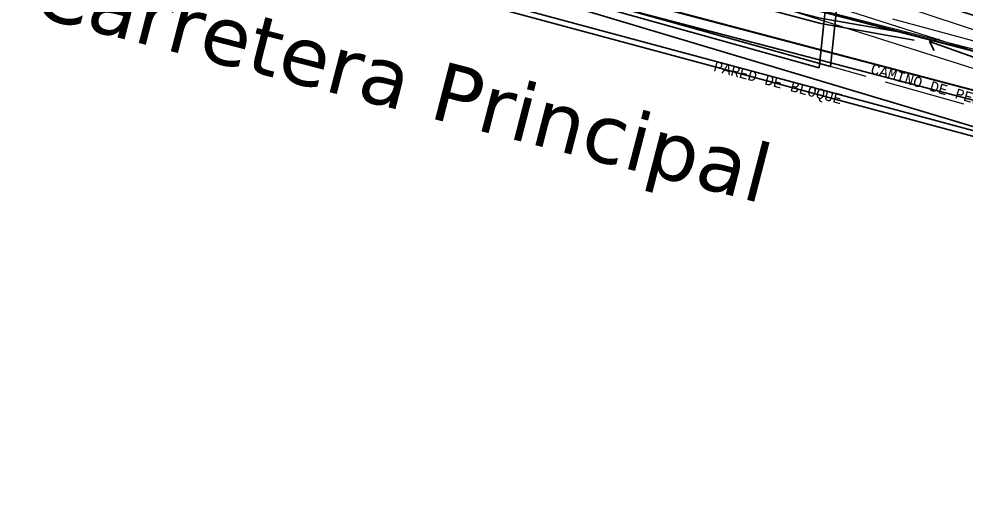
# Model space of a CAD drawing. Header units: metres. Extents: x 2 to 659295185, y -28 to 1124222152.
# Drawn here: x 654752.2 to 654892, y 1123070.3 to 1123140 of the extents above; entities that cross this region are included whole.
import ezdxf
from ezdxf.enums import TextEntityAlignment as Align

# ---------------------------------------------------------------- set-up
doc = ezdxf.new("R2010")
doc.units = ezdxf.units.M
doc.header["$MEASUREMENT"] = 0
doc.linetypes.add('ACAD_ISO02W100', pattern=[15, 12, -3])
doc.layers.get('0').update_dxf_attribs({"linetype": 'CONTINUOUS'})
doc.layers.add('acera', color=32, linetype='CONTINUOUS', lineweight=20)
doc.layers.add('LIMITE 2017 IGVSB', color=7, linetype='CONTINUOUS', lineweight=120)
for name, color, linetype in [('Canal de Riego', 5, 'CONTINUOUS'), ('CURVAS', 2, 'CONTINUOUS'), ('MANZANA', 30, 'CONTINUOUS'), ('texto', 255, 'CONTINUOUS'), ('VIA_ACCESO', 7, 'ACAD_ISO02W100'), ('Vialidad', 1, 'CONTINUOUS'), ('ÁREAS', 7, 'CONTINUOUS')]:
    doc.layers.add(name, color=color, linetype=linetype)
doc.styles.add('MONOTXT4', font='monotxt4.shx')
doc.styles.get("Standard").update_dxf_attribs({"font": 'tahoma.ttf'})
doc.dimstyles.new('ISO-25', dxfattribs={"dimtxt": 2.5, "dimasz": 2.5, "dimexe": 1.25, "dimexo": 0.625, "dimtad": 1, "dimtxsty": 'Standard', "dimcen": 2.5, "dimadec": 0, "dimazin": 0, "dimtfac": 1, "dimtmove": 0, "dimatfit": 3, "dimfxl": 1, "dimarcsym": 0})

# ---------------------------------------------------------------- blocks, each defined once
blk = doc.blocks.new('*D2459')
at = {"layer": 'LIMITE 2017 IGVSB', "color": 0, "lineweight": -2, "transparency": 16777216}
for p, q in [((654864.55, 1123147.5), (654865.63, 1123150.8)), ((654867.62, 1123148.83), (654941.03, 1123124.93)), ((655015, 1123100.85), (654947.08, 1123122.96)), ((655016.69, 1123097.97), (655017.76, 1123101.26))]:
    blk.add_line(p, q, dxfattribs=at)
at = {"layer": 'LIMITE 2017 IGVSB', "color": 0, "lineweight": 0, "transparency": 16777216}
for points in [[(654867.74, 1123149.23), (654867.49, 1123148.44), (654865.24, 1123149.61)], [(655015.13, 1123101.25), (655014.87, 1123100.45), (655017.38, 1123100.08)]]:
    blk.add_solid(points, dxfattribs=at)
at = {"layer": 'LIMITE 2017 IGVSB', "color": 0, "lineweight": 0, "transparency": 16777216, "insert": (654944.05, 1123123.94), "char_height": 2.5, "attachment_point": 5, "rotation": 341.9662}
blk.add_mtext('160', dxfattribs=at)

msp = doc.modelspace()

# ---------------------------------------------------------------- linework, layer by layer
for p, q in [((654886.5783, 1123136.6748), (654888, 1123137.0164)), ((654893.7554, 1123134.1556), (654886.5783, 1123136.6748)), ((654886.5783, 1123136.6748), (654887.2806, 1123135.3744))]:
    msp.add_line(p, q)
at = {"lineweight": 30}
msp.add_lwpolyline([(654948.3512, 1123120.8818), (654737.653, 1123175.6708), (654613.3796, 1123207.9862), (654535.2993, 1123231.8219), (654565.2977, 1123318.8224), (654606.2977, 1123418.8224), (654522.2977, 1123456.8224), (654623.2977, 1123646.8224), (654713.6038, 1123837.3245)], dxfattribs=at)
msp.add_lwpolyline([(654948.3512, 1123120.8818), (654737.653, 1123175.6708), (654613.3796, 1123207.9862), (654535.2993, 1123231.8219), (654565.2977, 1123318.8224), (654606.2977, 1123418.8224), (654522.2977, 1123456.8224), (654623.2977, 1123646.8224), (654713.6038, 1123837.3245)], dxfattribs=at)
msp.add_lwpolyline([(654948.3512, 1123120.8818), (654737.653, 1123175.6708), (654613.3796, 1123207.9862), (654535.2993, 1123231.8219), (654565.2977, 1123318.8224), (654606.2977, 1123418.8224), (654522.2977, 1123456.8224), (654623.2977, 1123646.8224), (654713.6038, 1123837.3245)], dxfattribs=at)
at = {"layer": 'acera', "flags": 128}
msp.add_lwpolyline([(654917.5265, 1123130.1414), (654881.1783, 1123140.0168)], dxfattribs=at)
at = {"layer": 'Canal de Riego'}
for points in [[(654506.8517, 1123236.1594), (654544.5127, 1123225.9184), (654551.0207, 1123224.3754), (654551.6351, 1123224.2107), (654673.1231, 1123191.059), (654870.4433, 1123140.1448), (654883.4832, 1123137.8806)], [(654884.3205, 1123136.8988), (654870.5383, 1123139.3494), (654674.8441, 1123191.2331), (654551.9317, 1123223.3379), (654546.2902, 1123225.1941)]]:
    msp.add_lwpolyline(points, dxfattribs=at)
at = {"layer": 'CURVAS', "lineweight": 0}
msp.add_lwpolyline([(654950, 1123121), (654739, 1123175), (654615, 1123208), (654537, 1123232), (654567, 1123319), (654608, 1123419), (654524, 1123457), (654625, 1123647), (654715, 1123837)], dxfattribs=at)
msp.add_lwpolyline([(654950, 1123121), (654739, 1123175), (654615, 1123208), (654537, 1123232), (654567, 1123319), (654608, 1123419), (654524, 1123457), (654625, 1123647), (654715, 1123837)], dxfattribs=at)
at = {"layer": 'LIMITE 2017 IGVSB', "color": 5, "lineweight": 0}
for p, q in [((655006.0387, 1123099.1848), (654834.2866, 1123154.1037)), ((655004.7445, 1123097.1112), (654833.5353, 1123151.6644))]:
    msp.add_line(p, q, dxfattribs=at)
at = {"layer": 'LIMITE 2017 IGVSB', "color": 2, "lineweight": 0}
msp.add_line((655016.4983, 1123097.3774), (654864.623, 1123147.872), dxfattribs=at)
at = {"layer": 'MANZANA', "lineweight": -3}
msp.add_line((656566, 1122688), (653627, 1123461), dxfattribs=at)
for points in [[(654878.2977, 1123382.8224), (655028.2977, 1123226.8224), (654957.2977, 1123241.8224), (654954.2977, 1123227.8224), (654882.2977, 1123246.8224), (654870.2977, 1123132.8224), (654759.2977, 1123163.8224), (654878.2977, 1123382.8224)], [(654880, 1123383), (655030, 1123227), (654959, 1123242), (654956, 1123228), (654884, 1123247), (654872, 1123133), (654761, 1123164), (654880, 1123383)]]:
    msp.add_lwpolyline(points, dxfattribs=at)
at = {"layer": 'MANZANA', "color": 40, "true_color": 0xf8d731}
msp.add_lwpolyline([(655104.0934, 1123064.4153), (654993.579, 1123094.0714), (654826.2083, 1123144.1582)], dxfattribs=at)
at = {"layer": 'VIA_ACCESO', "lineweight": 15}
msp.add_lwpolyline([(655007.1853, 1123094.9696), (654842.4708, 1123141.2885), (654476.7096, 1123238.6472), (654476.7096, 1123238.6472)], dxfattribs=at)
at = {"layer": 'Vialidad', "flags": 128}
for points in [[(654928.8581, 1123113.9086), (654440.2985, 1123245.3846)], [(654575.7595, 1123213.4139), (654930.7143, 1123119.5501)]]:
    msp.add_lwpolyline(points, dxfattribs=at)
at = {"layer": 'Vialidad'}
for points in [[(654930.1304, 1123119.7043), (654565.0927, 1123215.9344), (654540.8387, 1123222.7254), (654533.1417, 1123228.7624), (654533.7869, 1123231.285)], [(654505.3477, 1123228.4914), (654538.9677, 1123218.0804), (654564.7407, 1123211.1604), (654927.6624, 1123113.3736)]]:
    msp.add_lwpolyline(points, dxfattribs=at)

# ---------------------------------------------------------------- texts
at = {"color": 9, "style": 'MONOTXT4'}
msp.add_text('PARED DE BLOQUE', height=1.5, rotation=345.286327, dxfattribs=at).set_placement((654854.5169, 1123131.9322), align=Align.BOTTOM_LEFT)
at = {"layer": 'texto', "color": 9, "style": 'MONOTXT4'}
msp.add_text('CAMINO DE PENETRACION', height=1.5, rotation=343.621476, dxfattribs=at).set_placement((654877.6729, 1123131.5898), align=Align.BOTTOM_LEFT)
at = {"layer": 'ÁREAS', "insert": (654725.4092, 1123151.1621), "char_height": 8.676316, "width": 284.322915, "attachment_point": 5, "rotation": 345.531058}
msp.add_mtext('{\\fVerdana|b0|i0|c0|p34;Vía de Penetración Agrícola, Carretera Principal}', dxfattribs=at)

# ---------------------------------------------------------------- dimensions: what is measured, and where the dimension line sits
at = {"layer": 'LIMITE 2017 IGVSB', "lineweight": 0}
dim = msp.add_linear_dim(base=(654865.2384, 1123149.6079), p1=(655016.4977, 1123097.3733), p2=(654864.3586, 1123146.9056), angle=161.966183, dimstyle='ISO-25', override={"dimtmove": 2}, dxfattribs=at)
dim.commit()
dim.dimension.update_dxf_attribs({"geometry": '*D2459', "text_midpoint": (654944.0542, 1123123.9427), "dimtype": 161})

doc.saveas('drawing.dxf')
